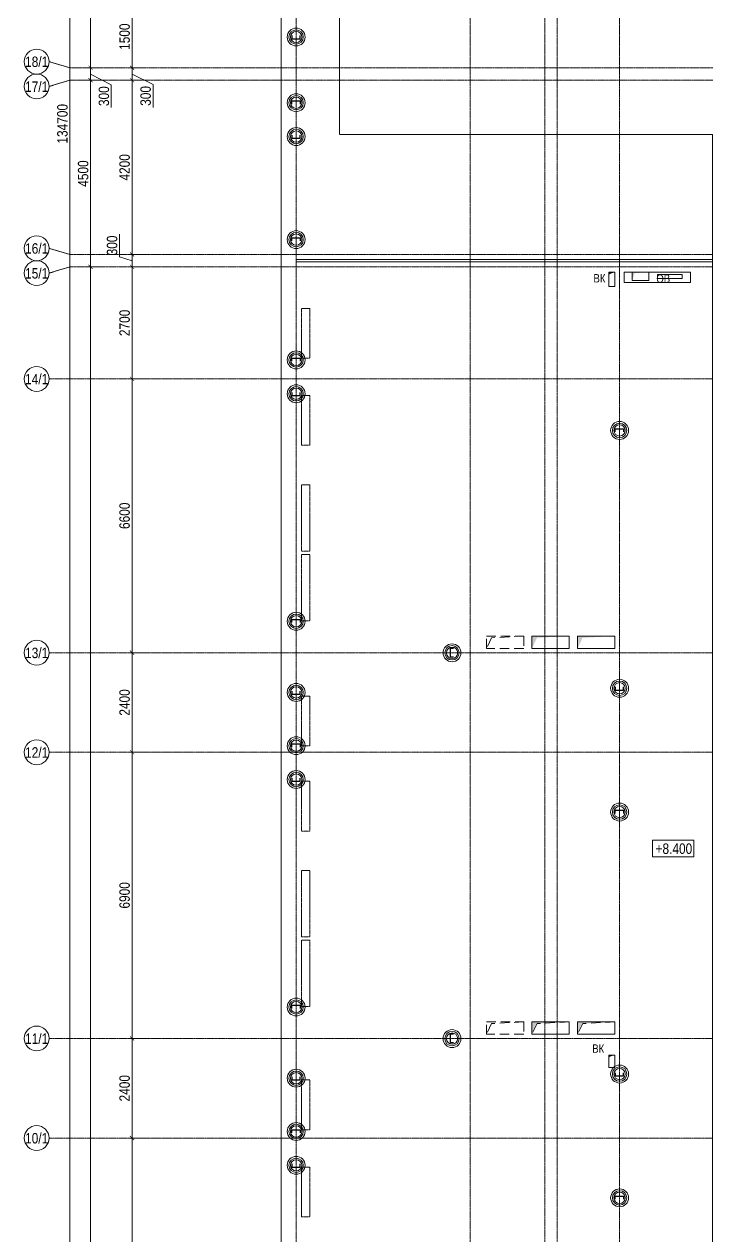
# Model space of a CAD drawing. Header units: millimetres. Extents: x -65509 to 912790, y 446 to 713294.
# Drawn here: x 110842 to 127303, y 335820 to 365027 of the extents above; entities that cross this region are included whole.
import ezdxf
from ezdxf.enums import TextEntityAlignment as Align

# ---------------------------------------------------------------- set-up
doc = ezdxf.new("R2010")
doc.units = ezdxf.units.MM
for name, pattern in [('CENTER2', [28.575, 19.05, -3.175, 3.175, -3.175]), ('DASHED', [19.05, 12.7, -6.35]), ('HIDDEN', [9.525, 6.35, -3.175]), ('HIDDEN2', [4.7625, 3.175, -1.5875])]:
    doc.linetypes.add(name, pattern=pattern)
doc.layers.get('Defpoints').update_dxf_attribs({"color": 250})
doc.layers.add('АР_Делит', color=250, linetype='Continuous', lineweight=0, plot=False)
for name, color, linetype, lineweight in [('АР_Отверстия', 250, 'Continuous', 9), ('АР_Отметка', 250, 'Continuous', 13), ('АР_Разрезы марка', 7, 'Continuous', 13), ('ВК_Шахты', 250, 'Continuous', 9), ('ДШ_КР', 250, 'Continuous', 35), ('КМ_Фахверки', 250, 'Continuous', 25), ('ОВ_Классы', 250, 'Continuous', 0), ('ОВ_коллекторы', 250, 'Continuous', 25), ('ОВ_Отопление', 250, 'Continuous', 5), ('ОВ_Шахты', 250, 'Continuous', 5), ('РД_Оси_100', 250, 'Continuous', 0), ('РД_Оси_размер', 250, 'Continuous', 0)]:
    doc.layers.add(name, color=color, linetype=linetype, lineweight=lineweight)
doc.layers.add('АР_Отопительные приборы', color=1, linetype='HIDDEN2', lineweight=0, true_color=0xff0000)
doc.styles.add('Arial_Narrow_08', font='ARIALN.TTF', dxfattribs={"width": 0.8})
doc.styles.add('style1', font='ARIALN.TTF')
doc.styles.add('ккк', font='isocpeur.ttf', dxfattribs={"width": 0.85, "oblique": 15})
doc.dimstyles.new('Dim100_ареал', dxfattribs={"dimscale": 100, "dimtxt": 2.5, "dimasz": 1, "dimexe": 1, "dimexo": 1, "dimgap": 0.5, "dimtad": 1, "dimzin": 12, "dimdsep": 46, "dimtxsty": 'style1', "dimblk": 'ARCHTICK', "dimcen": 1, "dimdle": 1, "dimclrd": 256, "dimclre": 256, "dimaunit": 1, "dimadec": 0, "dimazin": 3, "dimtfac": 1, "dimtmove": 1, "dimatfit": 3, "dimldrblk": 'OPEN30', "dimfxl": 4, "dimfxlon": 1, "dimtolj": 1, "dimtzin": 0, "dimlwd": 9, "dimlwe": 9, "dimarcsym": 0})

# ---------------------------------------------------------------- blocks, each defined once
blk = doc.blocks.new('A-iden')
at = {"linetype": 'Continuous', "lineweight": 5}
blk.add_circle((0, -4), 3, dxfattribs=at)
at = {"color": 0, "linetype": 'Continuous', "lineweight": 20, "style": 'ккк', "width": 0.85}
blk.add_attdef('ID', text='', height=8, dxfattribs=at).set_placement((0.31, -3.85), align=Align.MIDDLE_CENTER)
blk = doc.blocks.new('_ArchTick')
at = {"color": 0, "linetype": 'ByBlock', "const_width": 0.15}
blk.add_lwpolyline([(-0.5, -0.5), (0.5, 0.5)], dxfattribs=at)
blk = doc.blocks.new('*D245')
at = {"layer": 'Defpoints', "color": 0, "transparency": 16777216}
for p in [(-5455, 134700), (-2955, 134700), (-2955, 0)]:
    blk.add_point(p, dxfattribs=at)
at = {"layer": 'РД_Оси_размер', "color": 0, "lineweight": 5, "transparency": 16777216}
for p, q in [((-5255, 134700), (-5555, 134700)), ((-5455, -100), (-5455, 134800)), ((-5255, 0), (-5555, 0))]:
    blk.add_line(p, q, dxfattribs=at)
at = {"layer": 'РД_Оси_размер', "color": 0, "lineweight": 5, "transparency": 16777216, "xscale": 100, "yscale": 100, "zscale": 100}
for p, rotation in [((-5455, 134700), 90), ((-5455, 0), 270)]:
    blk.add_blockref('_ArchTick', p, dxfattribs=dict(at, rotation=rotation))
at = {"layer": 'РД_Оси_размер', "color": 0, "transparency": 16777216, "insert": (-5633, 67350), "char_height": 250, "attachment_point": 5, "rotation": 90, "style": 'style1'}
blk.add_mtext('\\A1;134700', dxfattribs=at)
blk = doc.blocks.new('_Open30')
at = {"color": 0, "linetype": 'ByBlock', "lineweight": -2}
for p, q in [((-1, 0.27), (0, 0)), ((0, 0), (-1, -0.27)), ((0, 0), (-1, 0))]:
    blk.add_line(p, q, dxfattribs=at)
blk = doc.blocks.new('*D252')
at = {"layer": 'Defpoints', "color": 0, "transparency": 16777216}
for p in [(-3955, 42900), (-2955, 42900), (-2955, 36000)]:
    blk.add_point(p, dxfattribs=at)
at = {"layer": 'РД_Оси_размер', "color": 0, "lineweight": 5, "transparency": 16777216}
for p, q in [((-3955, 35900), (-3955, 43000)), ((-3755, 42900), (-4055, 42900)), ((-3755, 36000), (-4055, 36000))]:
    blk.add_line(p, q, dxfattribs=at)
at = {"layer": 'РД_Оси_размер', "color": 0, "lineweight": 5, "transparency": 16777216, "xscale": 100, "yscale": 100, "zscale": 100}
for p, rotation in [((-3955, 42900), 90), ((-3955, 36000), 270)]:
    blk.add_blockref('_ArchTick', p, dxfattribs=dict(at, rotation=rotation))
at = {"layer": 'РД_Оси_размер', "color": 0, "transparency": 16777216, "insert": (-4133, 39450), "char_height": 250, "attachment_point": 5, "rotation": 90, "style": 'style1'}
blk.add_mtext('\\A1;6900', dxfattribs=at)
blk = doc.blocks.new('*D253')
at = {"layer": 'Defpoints', "color": 0, "transparency": 16777216}
for p in [(-3955, 45300), (-2955, 45300), (-2955, 42900)]:
    blk.add_point(p, dxfattribs=at)
at = {"layer": 'РД_Оси_размер', "color": 0, "lineweight": 5, "transparency": 16777216}
for p, q in [((-3755, 45300), (-4055, 45300)), ((-3955, 42800), (-3955, 45400)), ((-3755, 42900), (-4055, 42900))]:
    blk.add_line(p, q, dxfattribs=at)
at = {"layer": 'РД_Оси_размер', "color": 0, "lineweight": 5, "transparency": 16777216, "xscale": 100, "yscale": 100, "zscale": 100}
for p, rotation in [((-3955, 45300), 90), ((-3955, 42900), 270)]:
    blk.add_blockref('_ArchTick', p, dxfattribs=dict(at, rotation=rotation))
at = {"layer": 'РД_Оси_размер', "color": 0, "transparency": 16777216, "insert": (-4133, 44100), "char_height": 250, "attachment_point": 5, "rotation": 90, "style": 'style1'}
blk.add_mtext('\\A1;2400', dxfattribs=at)
blk = doc.blocks.new('*D254')
at = {"layer": 'Defpoints', "color": 0, "transparency": 16777216}
for p in [(-3955, 52200), (-2955, 52200), (-2955, 45300)]:
    blk.add_point(p, dxfattribs=at)
at = {"layer": 'РД_Оси_размер', "color": 0, "lineweight": 5, "transparency": 16777216}
for p, q in [((-3955, 45200), (-3955, 52300)), ((-3755, 52200), (-4055, 52200)), ((-3755, 45300), (-4055, 45300))]:
    blk.add_line(p, q, dxfattribs=at)
at = {"layer": 'РД_Оси_размер', "color": 0, "lineweight": 5, "transparency": 16777216, "xscale": 100, "yscale": 100, "zscale": 100}
for p, rotation in [((-3955, 52200), 90), ((-3955, 45300), 270)]:
    blk.add_blockref('_ArchTick', p, dxfattribs=dict(at, rotation=rotation))
at = {"layer": 'РД_Оси_размер', "color": 0, "transparency": 16777216, "insert": (-4133, 48750), "char_height": 250, "attachment_point": 5, "rotation": 90, "style": 'style1'}
blk.add_mtext('\\A1;6900', dxfattribs=at)
blk = doc.blocks.new('*D255')
at = {"layer": 'Defpoints', "color": 0, "transparency": 16777216}
for p in [(-3955, 54600), (-2955, 54600), (-2955, 52200)]:
    blk.add_point(p, dxfattribs=at)
at = {"layer": 'РД_Оси_размер', "color": 0, "lineweight": 5, "transparency": 16777216}
for p, q in [((-3955, 52100), (-3955, 54700)), ((-3755, 54600), (-4055, 54600)), ((-3755, 52200), (-4055, 52200))]:
    blk.add_line(p, q, dxfattribs=at)
at = {"layer": 'РД_Оси_размер', "color": 0, "lineweight": 5, "transparency": 16777216, "xscale": 100, "yscale": 100, "zscale": 100}
for p, rotation in [((-3955, 54600), 90), ((-3955, 52200), 270)]:
    blk.add_blockref('_ArchTick', p, dxfattribs=dict(at, rotation=rotation))
at = {"layer": 'РД_Оси_размер', "color": 0, "transparency": 16777216, "insert": (-4133, 53400), "char_height": 250, "attachment_point": 5, "rotation": 90, "style": 'style1'}
blk.add_mtext('\\A1;2400', dxfattribs=at)
blk = doc.blocks.new('*D256')
at = {"layer": 'Defpoints', "color": 0, "transparency": 16777216}
for p in [(-3955, 61200), (-2955, 61200), (-2955, 54600)]:
    blk.add_point(p, dxfattribs=at)
at = {"layer": 'РД_Оси_размер', "color": 0, "lineweight": 5, "transparency": 16777216}
for p, q in [((-3755, 61200), (-4055, 61200)), ((-3955, 54500), (-3955, 61300)), ((-3755, 54600), (-4055, 54600))]:
    blk.add_line(p, q, dxfattribs=at)
at = {"layer": 'РД_Оси_размер', "color": 0, "lineweight": 5, "transparency": 16777216, "xscale": 100, "yscale": 100, "zscale": 100}
for p, rotation in [((-3955, 61200), 90), ((-3955, 54600), 270)]:
    blk.add_blockref('_ArchTick', p, dxfattribs=dict(at, rotation=rotation))
at = {"layer": 'РД_Оси_размер', "color": 0, "transparency": 16777216, "insert": (-4133, 57900), "char_height": 250, "attachment_point": 5, "rotation": 90, "style": 'style1'}
blk.add_mtext('\\A1;6600', dxfattribs=at)
blk = doc.blocks.new('*D257')
at = {"layer": 'Defpoints', "color": 0, "transparency": 16777216}
for p in [(-3955, 63900), (-2955, 63900), (-2955, 61200)]:
    blk.add_point(p, dxfattribs=at)
at = {"layer": 'РД_Оси_размер', "color": 0, "lineweight": 5, "transparency": 16777216}
for p, q in [((-3955, 61100), (-3955, 64000)), ((-3755, 63900), (-4055, 63900)), ((-3755, 61200), (-4055, 61200))]:
    blk.add_line(p, q, dxfattribs=at)
at = {"layer": 'РД_Оси_размер', "color": 0, "lineweight": 5, "transparency": 16777216, "xscale": 100, "yscale": 100, "zscale": 100}
for p, rotation in [((-3955, 63900), 90), ((-3955, 61200), 270)]:
    blk.add_blockref('_ArchTick', p, dxfattribs=dict(at, rotation=rotation))
at = {"layer": 'РД_Оси_размер', "color": 0, "transparency": 16777216, "insert": (-4133, 62550), "char_height": 250, "attachment_point": 5, "rotation": 90, "style": 'style1'}
blk.add_mtext('\\A1;2700', dxfattribs=at)
blk = doc.blocks.new('*D258')
at = {"layer": 'Defpoints', "color": 0, "transparency": 16777216}
for p in [(-3955, 64200), (-2955, 64200), (-2955, 63900)]:
    blk.add_point(p, dxfattribs=at)
at = {"layer": 'РД_Оси_размер', "color": 0, "lineweight": 5, "transparency": 16777216}
for p, q in [((-4258, 64141), (-4258, 64693)), ((-3955, 63800), (-3955, 64300)), ((-3955, 64050), (-4258, 64141)), ((-3755, 64200), (-4055, 64200)), ((-3755, 63900), (-4055, 63900))]:
    blk.add_line(p, q, dxfattribs=at)
at = {"layer": 'РД_Оси_размер', "color": 0, "lineweight": 5, "transparency": 16777216, "xscale": 100, "yscale": 100, "zscale": 100}
for p, rotation in [((-3955, 64200), 90), ((-3955, 63900), 270)]:
    blk.add_blockref('_ArchTick', p, dxfattribs=dict(at, rotation=rotation))
at = {"layer": 'РД_Оси_размер', "color": 0, "transparency": 16777216, "insert": (-4435, 64417), "char_height": 250, "attachment_point": 5, "rotation": 90, "style": 'style1'}
blk.add_mtext('\\A1;300', dxfattribs=at)
blk = doc.blocks.new('*D259')
at = {"layer": 'Defpoints', "color": 0, "transparency": 16777216}
for p in [(-3955, 68400), (-2955, 68400), (-2955, 64200)]:
    blk.add_point(p, dxfattribs=at)
at = {"layer": 'РД_Оси_размер', "color": 0, "lineweight": 5, "transparency": 16777216}
for p, q in [((-3755, 68400), (-4055, 68400)), ((-3955, 64100), (-3955, 68500)), ((-3755, 64200), (-4055, 64200))]:
    blk.add_line(p, q, dxfattribs=at)
at = {"layer": 'РД_Оси_размер', "color": 0, "lineweight": 5, "transparency": 16777216, "xscale": 100, "yscale": 100, "zscale": 100}
for p, rotation in [((-3955, 68400), 90), ((-3955, 64200), 270)]:
    blk.add_blockref('_ArchTick', p, dxfattribs=dict(at, rotation=rotation))
at = {"layer": 'РД_Оси_размер', "color": 0, "transparency": 16777216, "insert": (-4133, 66300), "char_height": 250, "attachment_point": 5, "rotation": 90, "style": 'style1'}
blk.add_mtext('\\A1;4200', dxfattribs=at)
blk = doc.blocks.new('*D260')
at = {"layer": 'Defpoints', "color": 0, "transparency": 16777216}
for p in [(-3955, 68700), (-2955, 68700), (-2955, 68400)]:
    blk.add_point(p, dxfattribs=at)
at = {"layer": 'РД_Оси_размер', "color": 0, "lineweight": 5, "transparency": 16777216}
for p, q in [((-3755, 68700), (-4055, 68700)), ((-3955, 68300), (-3955, 68800)), ((-3755, 68400), (-4055, 68400)), ((-3955, 68550), (-3448, 68298)), ((-3448, 68298), (-3448, 67746))]:
    blk.add_line(p, q, dxfattribs=at)
at = {"layer": 'РД_Оси_размер', "color": 0, "lineweight": 5, "transparency": 16777216, "xscale": 100, "yscale": 100, "zscale": 100}
for p, rotation in [((-3955, 68700), 90), ((-3955, 68400), 270)]:
    blk.add_blockref('_ArchTick', p, dxfattribs=dict(at, rotation=rotation))
at = {"layer": 'РД_Оси_размер', "color": 0, "transparency": 16777216, "insert": (-3626, 68022), "char_height": 250, "attachment_point": 5, "rotation": 90, "style": 'style1'}
blk.add_mtext('\\A1;300', dxfattribs=at)
blk = doc.blocks.new('*D261')
at = {"layer": 'Defpoints', "color": 0, "transparency": 16777216}
for p in [(-3955, 70200), (-2955, 70200), (-2955, 68700)]:
    blk.add_point(p, dxfattribs=at)
at = {"layer": 'РД_Оси_размер', "color": 0, "lineweight": 5, "transparency": 16777216}
for p, q in [((-3755, 70200), (-4055, 70200)), ((-3955, 68600), (-3955, 70300)), ((-3755, 68700), (-4055, 68700))]:
    blk.add_line(p, q, dxfattribs=at)
at = {"layer": 'РД_Оси_размер', "color": 0, "lineweight": 5, "transparency": 16777216, "xscale": 100, "yscale": 100, "zscale": 100}
for p, rotation in [((-3955, 70200), 90), ((-3955, 68700), 270)]:
    blk.add_blockref('_ArchTick', p, dxfattribs=dict(at, rotation=rotation))
at = {"layer": 'РД_Оси_размер', "color": 0, "transparency": 16777216, "insert": (-4133, 69450), "char_height": 250, "attachment_point": 5, "rotation": 90, "style": 'style1'}
blk.add_mtext('\\A1;1500', dxfattribs=at)
blk = doc.blocks.new('*D237')
at = {"layer": 'Defpoints', "color": 0, "transparency": 16777216}
for p in [(-4955, 63900), (-2955, 63900), (-2955, 13500)]:
    blk.add_point(p, dxfattribs=at)
at = {"layer": 'РД_Оси_размер', "color": 0, "lineweight": 5, "transparency": 16777216}
for p, q in [((-4955, 13400), (-4955, 64000)), ((-4755, 63900), (-5055, 63900)), ((-4755, 13500), (-5055, 13500))]:
    blk.add_line(p, q, dxfattribs=at)
at = {"layer": 'РД_Оси_размер', "color": 0, "lineweight": 5, "transparency": 16777216, "xscale": 100, "yscale": 100, "zscale": 100}
for p, rotation in [((-4955, 63900), 90), ((-4955, 13500), 270)]:
    blk.add_blockref('_ArchTick', p, dxfattribs=dict(at, rotation=rotation))
at = {"layer": 'РД_Оси_размер', "color": 0, "transparency": 16777216, "insert": (-5133, 38700), "char_height": 250, "attachment_point": 5, "rotation": 90, "style": 'style1'}
blk.add_mtext('\\A1;50400', dxfattribs=at)
blk = doc.blocks.new('*D219')
at = {"layer": 'Defpoints', "color": 0, "transparency": 16777216}
for p in [(-4955, 68400), (-2955, 68400), (-2955, 63900)]:
    blk.add_point(p, dxfattribs=at)
at = {"layer": 'РД_Оси_размер', "color": 0, "lineweight": 5, "transparency": 16777216}
for p, q in [((-4755, 68400), (-5055, 68400)), ((-4955, 63800), (-4955, 68500)), ((-4755, 63900), (-5055, 63900))]:
    blk.add_line(p, q, dxfattribs=at)
at = {"layer": 'РД_Оси_размер', "color": 0, "lineweight": 5, "transparency": 16777216, "xscale": 100, "yscale": 100, "zscale": 100}
for p, rotation in [((-4955, 68400), 90), ((-4955, 63900), 270)]:
    blk.add_blockref('_ArchTick', p, dxfattribs=dict(at, rotation=rotation))
at = {"layer": 'РД_Оси_размер', "color": 0, "transparency": 16777216, "insert": (-5133, 66150), "char_height": 250, "attachment_point": 5, "rotation": 90, "style": 'style1'}
blk.add_mtext('\\A1;4500', dxfattribs=at)
blk = doc.blocks.new('*D238')
at = {"layer": 'Defpoints', "color": 0, "transparency": 16777216}
for p in [(-4955, 100500), (-2955, 100500), (-2955, 68700)]:
    blk.add_point(p, dxfattribs=at)
at = {"layer": 'РД_Оси_размер', "color": 0, "lineweight": 5, "transparency": 16777216}
for p, q in [((-4755, 100500), (-5055, 100500)), ((-4955, 68600), (-4955, 100600)), ((-4755, 68700), (-5055, 68700))]:
    blk.add_line(p, q, dxfattribs=at)
at = {"layer": 'РД_Оси_размер', "color": 0, "lineweight": 5, "transparency": 16777216, "xscale": 100, "yscale": 100, "zscale": 100}
for p, rotation in [((-4955, 100500), 90), ((-4955, 68700), 270)]:
    blk.add_blockref('_ArchTick', p, dxfattribs=dict(at, rotation=rotation))
at = {"layer": 'РД_Оси_размер', "color": 0, "transparency": 16777216, "insert": (-5133, 84600), "char_height": 250, "attachment_point": 5, "rotation": 90, "style": 'style1'}
blk.add_mtext('\\A1;31800', dxfattribs=at)
blk = doc.blocks.new('*D419')
at = {"layer": 'Defpoints', "color": 0, "transparency": 16777216}
for p in [(-2955, 68700), (-4955, 68400), (-2955, 68400)]:
    blk.add_point(p, dxfattribs=at)
at = {"layer": 'РД_Оси_размер', "color": 0, "lineweight": 5, "transparency": 16777216}
for p, q in [((-4755, 68700), (-5055, 68700)), ((-4955, 68800), (-4955, 68300)), ((-4755, 68400), (-5055, 68400)), ((-4955, 68550), (-4455, 68292)), ((-4455, 68292), (-4455, 67740))]:
    blk.add_line(p, q, dxfattribs=at)
at = {"layer": 'РД_Оси_размер', "color": 0, "lineweight": 5, "transparency": 16777216, "xscale": 100, "yscale": 100, "zscale": 100}
for p, rotation in [((-4955, 68700), 90), ((-4955, 68400), 270)]:
    blk.add_blockref('_ArchTick', p, dxfattribs=dict(at, rotation=rotation))
at = {"layer": 'РД_Оси_размер', "color": 0, "transparency": 16777216, "insert": (-4633, 68016), "char_height": 250, "attachment_point": 5, "rotation": 90, "style": 'style1'}
blk.add_mtext('\\A1;300', dxfattribs=at)
blk = doc.blocks.new('Отметка_план')
at = {"color": 7}
blk.add_lwpolyline([(0, 0), (10, 0), (10, 4), (0, 4)], close=True, dxfattribs=at)
at = {"style": 'Arial_Narrow_08', "width": 0.8}
blk.add_attdef('OTMG', text='', height=2.5, dxfattribs=at).set_placement((9.06, 0.7), align=Align.RIGHT)
blk = doc.blocks.new('otv пунктир')
at = {"linetype": 'HIDDEN', "ltscale": 0.07}
blk.add_lwpolyline([(0, 0), (0, 1), (1, 1), (1, 0)], close=True, dxfattribs=at)
blk.add_lwpolyline([(0, 1), (0.135, 0.137), (1, 0)], dxfattribs=at)
blk = doc.blocks.new('otv')
at = {"linetype": 'Continuous'}
blk.add_lwpolyline([(0, -1), (0, 0), (1, 0), (1, -1)], close=True, dxfattribs=at)
blk.add_solid([(0, -1), (0, 0), (0.135, -0.137), (1, 0)], dxfattribs=at)
blk = doc.blocks.new('Ф_пеноблок 200')
at = {"layer": 'АР_Делит', "color": 1}
for radius in [216, 173, 136]:
    blk.add_circle((103, -42), radius, dxfattribs=at)
at = {"layer": 'КМ_Фахверки'}
blk.add_lwpolyline([(0, -75), (0, 0), (200, 0), (200, -75)], dxfattribs=at)
blk = doc.blocks.new('Bottom_R_1200')
at = {"layer": 'АР_Отопительные приборы'}
blk.add_lwpolyline([(-600, -100), (600, -100), (600, 100), (-600, 100)], close=True, dxfattribs=at)
blk = doc.blocks.new('Bottom_R_1600')
at = {"layer": 'АР_Отопительные приборы'}
blk.add_lwpolyline([(-800, -100), (800, -100), (800, 100), (-800, 100)], close=True, dxfattribs=at)
blk = doc.blocks.new('СОШ_2200_АР_ОСИ_М100_28.05.24')
at = {"layer": 'АР_Делит', "color": 5, "linetype": 'DASHED'}
blk.add_lwpolyline([(114955, 135155), (114955, -355), (93595.036, -355), (93595.036, 13855), (94145, 13855), (94145, 68320), (66055, 68320), (66055, 13857.73), (83455, 13857.73), (83455, -355), (45245, -355), (45245, 13145), (44695, 13145), (44695, 26755), (45245, 26755), (45245, 68320), (20455, 68320), (20455, 26755), (27955, 26755), (27955, 13145), (-355, 13145), (-355, 100855)], dxfattribs=at)
at = {"layer": 'РД_Оси_100', "linetype": 'CENTER2'}
for p, q in [((0, -6155), (0, 139938.679)), ((4200, -6155), (4200, 139938.679)), ((29555, 61200), (-5954.958, 61200)), ((29555, 54600), (-5954.958, 54600)), ((29555, 52200), (-5954.958, 52200)), ((29555, 45300), (-5954.958, 45300)), ((29555, 42900), (-5954.958, 42900))]:
    blk.add_line(p, q, dxfattribs=at)
for points in [[(5849.555, 139938.679), (6000, 139538.679), (6000, -6194.559)], [(6300, -6195.83), (6300, 139538.679), (6450, 139938.679)], [(7800, -6155), (7800, 139938.679)], [(95715.503, 68700), (-5454.958, 68700), (-5954.958, 68850)], [(78274.959, 68400), (-5454.958, 68400), (-5954.958, 68250)], [(29555, 64200), (-5454.958, 64200), (-5954.958, 64350)], [(29555, 63900), (-5454.958, 63900), (-5954.958, 63750)]]:
    blk.add_lwpolyline(points, dxfattribs=at)
at = {"layer": 'РД_Оси_100', "color": 0}
ref = blk.add_blockref('A-iden', (-6254.958, 69250), dxfattribs=dict(at, xscale=100, yscale=100, zscale=100))
ref.add_attrib('ID', '18/1', dxfattribs={"layer": '0', "linetype": 'Continuous', "height": 250, "style": 'style1'}).set_placement((-6254.958, 68850), align=Align.MIDDLE)
ref = blk.add_blockref('A-iden', (-6254.958, 68650), dxfattribs=dict(at, xscale=100, yscale=100, zscale=100))
ref.add_attrib('ID', '17/1', dxfattribs={"layer": '0', "linetype": 'Continuous', "height": 250, "style": 'style1'}).set_placement((-6254.958, 68250), align=Align.MIDDLE)
ref = blk.add_blockref('A-iden', (-6254.958, 64750), dxfattribs=dict(at, xscale=100, yscale=100, zscale=100))
ref.add_attrib('ID', '16/1', dxfattribs={"layer": '0', "linetype": 'Continuous', "height": 250, "style": 'style1'}).set_placement((-6254.958, 64350), align=Align.MIDDLE)
ref = blk.add_blockref('A-iden', (-6254.958, 64150), dxfattribs=dict(at, xscale=100, yscale=100, zscale=100))
ref.add_attrib('ID', '15/1', dxfattribs={"layer": '0', "linetype": 'Continuous', "height": 250, "style": 'style1'}).set_placement((-6254.958, 63750), align=Align.MIDDLE)
ref = blk.add_blockref('A-iden', (-6254.958, 61600), dxfattribs=dict(at, xscale=100, yscale=100, zscale=100))
ref.add_attrib('ID', '14/1', dxfattribs={"layer": '0', "linetype": 'Continuous', "height": 250, "style": 'style1'}).set_placement((-6254.958, 61200), align=Align.MIDDLE)
ref = blk.add_blockref('A-iden', (-6254.958, 55000), dxfattribs=dict(at, xscale=100, yscale=100, zscale=100))
ref.add_attrib('ID', '13/1', dxfattribs={"layer": '0', "linetype": 'Continuous', "height": 250, "style": 'style1'}).set_placement((-6254.958, 54600), align=Align.MIDDLE)
ref = blk.add_blockref('A-iden', (-6254.958, 52600), dxfattribs=dict(at, xscale=100, yscale=100, zscale=100))
ref.add_attrib('ID', '12/1', dxfattribs={"layer": '0', "linetype": 'Continuous', "height": 250, "style": 'style1'}).set_placement((-6254.958, 52200), align=Align.MIDDLE)
ref = blk.add_blockref('A-iden', (-6254.958, 45700), dxfattribs=dict(at, xscale=100, yscale=100, zscale=100))
ref.add_attrib('ID', '11/1', dxfattribs={"layer": '0', "linetype": 'Continuous', "height": 250, "style": 'style1'}).set_placement((-6254.958, 45300), align=Align.MIDDLE)
ref = blk.add_blockref('A-iden', (-6254.958, 43300), dxfattribs=dict(at, xscale=100, yscale=100, zscale=100))
ref.add_attrib('ID', '10/1', dxfattribs={"layer": '0', "linetype": 'Continuous', "height": 250, "style": 'style1'}).set_placement((-6254.958, 42900), align=Align.MIDDLE)
at = {"layer": 'РД_Оси_размер'}
for base, p1, p2, picture, middle in [((-5454.958, 134700), (-2954.958, 0), (-2954.958, 134700), '*D245', (-5632.601, 67350)), ((-4954.958, 100500), (-2954.958, 68700), (-2954.958, 100500), '*D238', (-5132.601, 84600)), ((-3954.958, 70200), (-2954.958, 68700), (-2954.958, 70200), '*D261', (-4132.601, 69450)), ((-4954.958, 68400), (-2954.958, 63900), (-2954.958, 68400), '*D219', (-5132.601, 66150)), ((-3954.958, 68400), (-2954.958, 64200), (-2954.958, 68400), '*D259', (-4132.601, 66300)), ((-3954.958, 64200), (-2954.958, 63900), (-2954.958, 64200), '*D258', (-4435.244, 64190.793)), ((-4954.958, 63900), (-2954.958, 13500), (-2954.958, 63900), '*D237', (-5132.601, 38700)), ((-3954.958, 63900), (-2954.958, 61200), (-2954.958, 63900), '*D257', (-4132.601, 62550)), ((-3954.958, 61200), (-2954.958, 54600), (-2954.958, 61200), '*D256', (-4132.601, 57900)), ((-3954.958, 54600), (-2954.958, 52200), (-2954.958, 54600), '*D255', (-4132.601, 53400)), ((-3954.958, 52200), (-2954.958, 45300), (-2954.958, 52200), '*D254', (-4132.601, 48750)), ((-3954.958, 45300), (-2954.958, 42900), (-2954.958, 45300), '*D253', (-4132.601, 44100)), ((-3954.958, 42900), (-2954.958, 36000), (-2954.958, 42900), '*D252', (-4132.601, 39450))]:
    dim = blk.add_linear_dim(base=base, p1=p1, p2=p2, angle=90, dimstyle='Dim100_ареал', dxfattribs=at)
    dim.commit()
    dim.dimension.update_dxf_attribs({"geometry": picture, "text_midpoint": middle})
for base, p1, p2, picture, middle in [((-4954.958, 68400), (-2954.958, 68700), (-2954.958, 68400), '*D419', (-4454.958, 68242.057)), ((-3954.958, 68700), (-2954.958, 68400), (-2954.958, 68700), '*D260', (-3448.316, 68248.494))]:
    dim = blk.add_linear_dim(base=base, p1=p1, p2=p2, angle=90, dimstyle='Dim100_ареал', dxfattribs=at)
    dim.commit()
    dim.dimension.update_dxf_attribs({"geometry": picture, "text_midpoint": middle, "dimtype": 128})

msp = doc.modelspace()

# ---------------------------------------------------------------- linework, layer by layer
at = {"layer": 'АР_Делит'}
msp.add_lwpolyline([(125307.159, 359051.733), (126907.159, 359051.733), (126907.159, 358801.733), (125307.159, 358801.733)], close=True, dxfattribs=at)
at = {"layer": 'АР_Разрезы марка', "linetype": 'DASHED', "lineweight": 0}
msp.add_lwpolyline([(118444.116, 402467.343), (118444.116, 362370.5), (127440.479, 362370.5), (127440.479, 329302.179), (130630.684, 329302.179), (130630.684, 303075.968)], dxfattribs=at)
at = {"layer": 'ДШ_КР', "lineweight": 0}
msp.add_lwpolyline([(117397.159, 359301.733), (117397.159, 359351.733), (130122.207, 359351.733), (130122.207, 363851.738), (137397.159, 363851.738), (137397.159, 363801.733), (130172.159, 363801.733), (130172.159, 359301.733)], close=True, dxfattribs=at)
at = {"layer": 'ОВ_коллекторы', "lineweight": 0}
msp.add_lwpolyline([(126110.779, 358997.107), (126710.779, 358997.107), (126710.779, 358897.107), (126110.779, 358897.107)], close=True, dxfattribs=at)

# ---------------------------------------------------------------- block references
at = {"layer": 'АР_Отверстия', "color": 1, "xscale": 900, "yscale": 300}
for p in [(123087.159, 350276.733), (124187.159, 350276.733)]:
    msp.add_blockref('otv', p, dxfattribs=at)
at = {"layer": 'АР_Отметка'}
ref = msp.add_blockref('Отметка_план', (125994.052, 344957.461), dxfattribs=dict(at, xscale=100, yscale=100, zscale=100))
ref.add_attrib('OTMG', '+8.400', dxfattribs={"layer": '0', "color": 0, "height": 250, "style": 'style1'}).set_placement((126951.47, 345277.277), align=Align.TOP_RIGHT)
at = {"layer": 'АР_Отопительные приборы', "rotation": 270}
for name, p in [('Bottom_R_1200', (117627.159, 357576.733)), ('Bottom_R_1200', (117627.159, 355476.733)), ('Bottom_R_1600', (117627.159, 353126.733)), ('Bottom_R_1600', (117627.159, 351445.012)), ('Bottom_R_1200', (117627.159, 348228.405)), ('Bottom_R_1200', (117627.157, 346176.733)), ('Bottom_R_1600', (117627.159, 343826.733)), ('Bottom_R_1600', (117627.159, 342145.012)), ('Bottom_R_1200', (117627.159, 338976.733)), ('Bottom_R_1200', (117627.159, 336876.733))]:
    msp.add_blockref(name, p, dxfattribs=at)
at = {"layer": 'ВК_Шахты', "color": 1, "xscale": 150}
for p, yscale in [((124937.159, 359051.733), 350), ((124937.159, 340176.733), 300)]:
    msp.add_blockref('otv', p, dxfattribs=dict(at, yscale=yscale))
at = {"layer": 'КМ_Фахверки', "xscale": -1}
for p, rotation in [((117297.159, 364676.733), 180), ((117297.159, 362276.733), 180), ((117297.159, 356076.733), 180), ((121117.159, 349976.733), 90), ((117297.159, 348876.733), 180), ((125097.159, 348976.733), 180), ((117297.159, 346776.733), 180), ((121117.159, 340676.733), 90), ((117297.159, 339576.733), 180), ((125097.159, 339676.733), 180), ((117297.159, 337476.733), 180)]:
    msp.add_blockref('Ф_пеноблок 200', p, dxfattribs=dict(at, rotation=rotation))
at = {"layer": 'КМ_Фахверки'}
for p in [(117297.159, 363176.733), (117297.159, 359876.733), (117297.159, 356976.733), (125097.159, 355276.733), (117297.159, 350676.733), (117297.159, 347676.733), (125097.159, 346076.733), (117297.159, 341376.733), (117297.159, 338376.733), (125097.159, 336776.733)]:
    msp.add_blockref('Ф_пеноблок 200', p, dxfattribs=at)
at = {"layer": 'ОВ_Классы', "xscale": 300, "yscale": 900, "rotation": 270}
for p in [(121987.159, 350276.733), (121987.159, 340976.733), (121987.159, 340976.733), (123087.159, 340976.733), (124187.159, 340976.733)]:
    msp.add_blockref('otv пунктир', p, dxfattribs=at)
at = {"layer": 'ОВ_Отопление', "xscale": 400, "yscale": 200}
msp.add_blockref('otv', (125507.159, 359051.733), dxfattribs=at)
at = {"layer": 'ОВ_Шахты', "color": 1, "xscale": 900, "yscale": 300, "zscale": 1400}
for p in [(123087.159, 340976.733), (124187.159, 340976.733)]:
    msp.add_blockref('otv', p, dxfattribs=at)
at = {"layer": 'РД_Оси_100'}
msp.add_blockref('СОШ_2200_АР_ОСИ_М100_28.05.24', (117397.159, 295276.733), dxfattribs=at)

# ---------------------------------------------------------------- texts
at = {"layer": 'ВК_Шахты', "char_height": 200, "width": 500, "attachment_point": 5, "style": 'style1'}
for insert in [(124713.878, 358902.241), (124685.104, 340332.179)]:
    msp.add_mtext('ВК', dxfattribs=dict(at, insert=insert))
at = {"layer": 'ОВ_Отопление', "insert": (126252.052, 358893.49), "char_height": 200, "width": 590.00022, "attachment_point": 5, "style": 'style1'}
msp.add_mtext('ОВ', dxfattribs=at)

doc.saveas('drawing.dxf')
